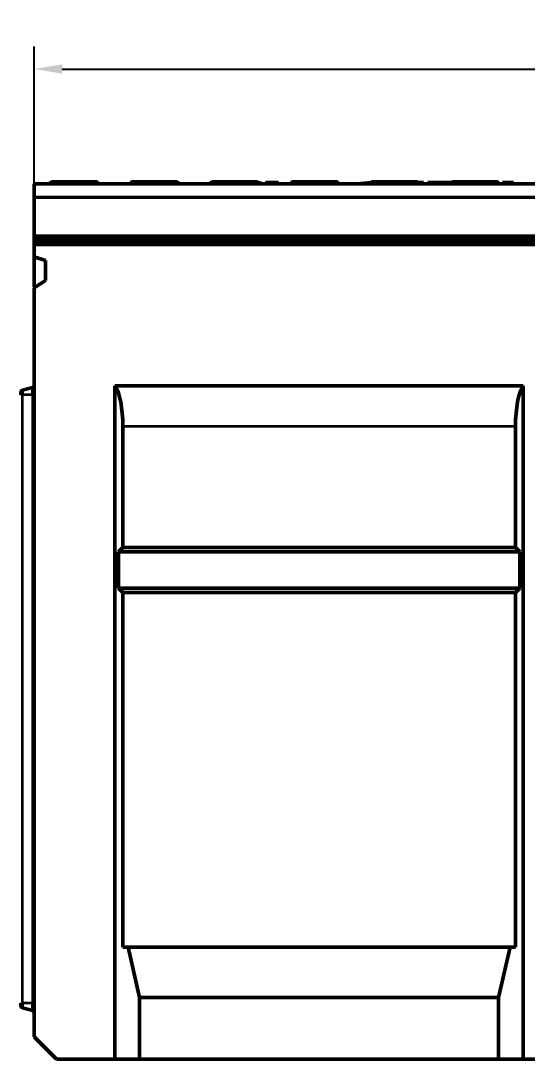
# Model space of a CAD drawing. Header units: millimetres. Extents: x 0 to 4362, y -130 to 2100.
# Drawn here: x 1806.5 to 2032.3, y 1105.8 to 1568.5 of the extents above; entities that cross this region are included whole.
import ezdxf

# ---------------------------------------------------------------- set-up
doc = ezdxf.new("R2010")
doc.units = ezdxf.units.MM
doc.header["$LTSCALE"] = 5
for name, color, linetype, lineweight in [('Bemaßung (ISO)', 7, 'Continuous', 25), ('Sichtbar (ISO)', 7, 'Continuous', 50), ('Sichtbar schmal (ISO)', 7, 'Continuous', 35)]:
    doc.layers.add(name, color=color, linetype=linetype, lineweight=lineweight)
doc.styles.add('TXT 3_5', font='isocpeur.ttf')
doc.dimstyles.new('Anrin Standard (DIN)', dxfattribs={"dimscale": 5, "dimtxt": 3.5, "dimasz": 2.5, "dimexe": 2, "dimexo": 0, "dimgap": 0.8, "dimtad": 1, "dimrnd": 1e-08, "dimtxsty": 'TXT 3_5', "dimcen": 0.09, "dimdle": 10, "dimclrd": 256, "dimclre": 256, "dimclrt": 256, "dimadec": 0, "dimazin": 2, "dimtfac": 0.714286, "dimtmove": 0, "dimatfit": 3, "dimfxl": 1, "dimtolj": 1, "dimlwd": -1, "dimlwe": -1, "dimarcsym": 0})

# ---------------------------------------------------------------- blocks, each defined once
blk = doc.blocks.new('*D36')
at = {"layer": 'Bemaßung (ISO)', "transparency": 16777216}
for p, q in [((1812.52, 1449.52), (1812.52, 1557.05)), ((2812.52, 1449.52), (2812.52, 1557.05)), ((1825.02, 1547.05), (2800.02, 1547.05))]:
    blk.add_line(p, q, dxfattribs=at)
for points in [[(1825.02, 1549.13), (1825.02, 1544.96), (1812.52, 1547.05)], [(2800.02, 1549.13), (2800.02, 1544.96), (2812.52, 1547.05)]]:
    blk.add_solid(points, dxfattribs=at)
at = {"layer": 'Defpoints', "color": 0, "transparency": 16777216}
for p in [(2812.52, 1547.05), (1812.52, 1449.52), (2812.52, 1449.52)]:
    blk.add_point(p, dxfattribs=at)
at = {"layer": 'Bemaßung (ISO)', "transparency": 16777216, "insert": (2291.47, 1568.55), "char_height": 17.5, "attachment_point": 1, "style": 'TXT 3_5'}
blk.add_mtext('\\A1;1000', dxfattribs=at)

msp = doc.modelspace()

# ---------------------------------------------------------------- linework, layer by layer
at = {"layer": 'Sichtbar (ISO)'}
for p, q in [((1812.521, 1495.829), (1812.521, 1489.906)), ((1812.521, 1495.829), (2312.521, 1495.829)), ((1819.744, 1495.916), (1819.736, 1495.829)), ((1820.74, 1496.829), (1834.354, 1496.829)), ((1839.072, 1496.829), (1834.354, 1496.829)), ((1839.072, 1496.829), (1839.112, 1496.829)), ((1839.112, 1496.829), (1840.017, 1496.829)), ((1841.013, 1495.916), (1841.021, 1495.829)), ((1855.458, 1495.916), (1855.45, 1495.829)), ((1856.454, 1496.829), (1870.799, 1496.829)), ((1870.799, 1496.829), (1874.826, 1496.829)), ((1874.826, 1496.829), (1875.731, 1496.829)), ((1876.728, 1495.916), (1876.735, 1495.829)), ((1891.172, 1495.916), (1891.165, 1495.829)), ((1892.168, 1496.829), (1906.514, 1496.829)), ((1892.609, 1496.097), (1892.585, 1495.829)), ((1898.434, 1496.097), (1898.457, 1495.829)), ((1900.276, 1496.097), (1900.252, 1495.829)), ((1906.1, 1496.097), (1906.124, 1495.829)), ((1906.514, 1496.829), (1910.54, 1496.829)), ((1907.942, 1496.097), (1907.919, 1495.829)), ((1910.54, 1496.829), (1911.446, 1496.829)), ((1913.767, 1496.097), (1913.791, 1495.829)), ((1915.548, 1495.829), (1915.609, 1496.504)), ((1921.434, 1496.504), (1915.609, 1496.504)), ((1921.494, 1495.829), (1921.434, 1496.504)), ((1926.887, 1495.916), (1926.879, 1495.829)), ((1927.883, 1496.829), (1928.042, 1496.829)), ((1942.5, 1496.829), (1928.042, 1496.829)), ((1942.5, 1496.829), (1946.254, 1496.829)), ((1943.514, 1495.939), (1943.527, 1495.829)), ((1946.254, 1496.829), (1947.16, 1496.829)), ((1948.156, 1495.916), (1948.164, 1495.829)), ((1962.601, 1495.916), (1962.593, 1495.829)), ((1963.597, 1496.829), (1964.979, 1496.829)), ((1981.032, 1496.829), (1964.979, 1496.829)), ((1981.032, 1496.829), (1981.969, 1496.829)), ((1981.969, 1496.829), (1982.874, 1496.829)), ((1982.036, 1495.929), (1982.046, 1495.829)), ((1983.612, 1496.504), (1986.101, 1496.504)), ((1983.87, 1495.916), (1983.878, 1495.829)), ((1986.161, 1495.829), (1986.101, 1496.504)), ((1986.101, 1496.504), (1986.101, 1495.829)), ((1987.882, 1495.829), (1987.942, 1496.504)), ((1987.942, 1495.829), (1987.942, 1496.504)), ((1987.942, 1496.504), (1995.855, 1496.504)), ((1992.767, 1495.891), (1992.767, 1496.198)), ((1992.794, 1495.891), (1992.767, 1496.198)), ((1992.767, 1496.198), (1995.355, 1496.198)), ((1995.355, 1495.891), (1992.767, 1495.891)), ((1998.315, 1495.916), (1998.308, 1495.829)), ((1999.311, 1496.829), (2003.195, 1496.829)), ((2018.255, 1496.829), (2003.195, 1496.829)), ((2018.255, 1496.829), (2018.589, 1496.829)), ((2019.253, 1495.921), (2019.262, 1495.829)), ((2019.57, 1496.02), (2020.922, 1495.829)), ((2019.585, 1495.916), (2019.592, 1495.829)), ((2021.215, 1495.829), (2021.276, 1496.504)), ((2021.276, 1495.829), (2021.276, 1496.504)), ((2021.276, 1496.504), (2026.101, 1496.504)), ((2026.161, 1495.829), (2026.101, 1496.504)), ((2026.101, 1496.504), (2026.101, 1495.829)), ((1812.521, 1489.748), (1812.521, 1489.906)), ((1812.521, 1489.748), (1812.521, 1472.829)), ((1812.521, 1472.829), (1812.521, 1471.829)), ((1812.521, 1471.329), (1812.521, 1471.829)), ((2312.521, 1471.829), (1812.521, 1471.829)), ((1812.521, 1471.329), (1812.521, 1470.036)), ((1812.521, 1469.683), (1812.521, 1470.036)), ((1812.521, 1469.683), (1812.521, 1468.829)), ((1812.521, 1463.304), (1812.521, 1468.829)), ((2812.521, 1468.829), (1812.521, 1468.829)), ((1812.521, 1450.025), (1812.521, 1463.304)), ((1812.521, 1463.304), (1817.521, 1461.757)), ((1817.521, 1461.757), (1817.521, 1452.851)), ((1817.521, 1452.851), (1812.521, 1449.518)), ((1813.015, 1449.847), (1812.521, 1450.025)), ((1812.521, 1115.829), (1812.521, 1449.518)), ((1806.521, 1401.829), (1806.521, 1402.954)), ((1807.263, 1403.92), (1811.78, 1405.13)), ((2030.521, 1405.829), (1848.521, 1405.829)), ((1848.521, 1105.829), (1848.521, 1405.829)), ((1848.521, 1405.829), (1848.655, 1405.648)), ((2030.388, 1405.648), (2030.521, 1405.829)), ((2030.521, 1105.829), (2030.521, 1405.829)), ((1852.005, 1387.794), (1852.005, 1333.829)), ((2027.038, 1333.829), (2027.038, 1387.794)), ((1852.005, 1333.829), (1850.129, 1331.953)), ((2027.038, 1333.829), (1852.005, 1333.829)), ((2028.914, 1331.953), (2027.038, 1333.829)), ((2028.914, 1331.953), (1850.129, 1331.953)), ((1850.129, 1331.953), (1850.129, 1315.705)), ((2028.914, 1315.705), (2028.914, 1331.953)), ((2028.914, 1315.705), (1850.129, 1315.705)), ((1850.129, 1315.705), (1852.005, 1313.829)), ((2027.038, 1313.829), (2028.914, 1315.705)), ((2027.038, 1313.829), (1852.005, 1313.829)), ((1852.005, 1313.829), (1852.005, 1155.829)), ((2027.038, 1155.829), (2027.038, 1313.829)), ((2027.038, 1155.829), (1852.005, 1155.829)), ((1854.447, 1155.829), (1859.507, 1133.322)), ((2019.535, 1133.322), (2024.596, 1155.829)), ((1806.521, 1129.704), (1806.521, 1130.829)), ((1859.507, 1105.829), (1859.507, 1133.322)), ((1859.507, 1133.322), (2019.535, 1133.322)), ((2019.535, 1133.322), (2019.535, 1105.829)), ((1807.263, 1128.738), (1811.78, 1127.528)), ((1822.521, 1105.829), (1812.521, 1115.829)), ((1822.521, 1105.829), (1848.521, 1105.829)), ((1848.521, 1105.829), (1859.507, 1105.829)), ((1859.507, 1105.829), (2019.535, 1105.829)), ((2030.521, 1105.829), (2019.535, 1105.829)), ((2054.521, 1105.829), (2030.521, 1105.829))]:
    msp.add_line(p, q, dxfattribs=at)
for centre, start, end in [((1820.74, 1495.829), 90, 175), ((1840.017, 1495.829), 5, 90), ((1856.454, 1495.829), 90, 175), ((1875.731, 1495.829), 5, 90), ((1892.168, 1495.829), 90, 175), ((1911.446, 1495.829), 38.76809, 90), ((1927.883, 1495.829), 90, 175), ((1947.16, 1495.829), 5, 90), ((1963.597, 1495.829), 90, 175), ((1982.874, 1495.829), 5, 90), ((1999.311, 1495.829), 90, 175), ((2018.589, 1495.829), 5, 90), ((1807.521, 1402.954), 105, 180), ((1811.521, 1406.096), 285, 0), ((1807.521, 1129.704), 180, 255), ((1811.521, 1126.562), 0, 75)]:
    msp.add_arc(centre, 1, start, end, dxfattribs=at)
for centre, major_axis, ratio, start_param, end_param in [((1895.521, 1496.092), (2.913, 0), 0.1414214, 0.0124987, 3.1290939), ((1903.188, 1496.092), (2.913, 0), 0.1414214, 0.0124987, 3.1290939), ((1910.855, 1496.092), (2.913, 0), 0.1414214, 0.0124987, 3.1290939), ((1965.112, 1495.237), (8.958, 0), 0.1414214, 1.8291978, 2.6551896), ((1966.188, 1495.388), (6.064, 0), 0.1414214, 2.1978427, 2.601373), ((1846.914, 1387.794), (0, 19), 0.2679492, 4.712389, 5.9341195), ((2032.129, 1387.794), (0, -19), 0.2679492, 3.4906585, 4.712389)]:
    msp.add_ellipse(centre, major_axis=major_axis, ratio=ratio, start_param=start_param, end_param=end_param, dxfattribs=at)
for points, knots in [([(1942.5, 1496.829), (1942.591, 1496.829), (1942.683, 1496.817), (1942.861, 1496.768), (1942.947, 1496.732), (1943.11, 1496.635), (1943.187, 1496.574), (1943.322, 1496.428), (1943.381, 1496.343), (1943.47, 1496.153), (1943.501, 1496.047), (1943.514, 1495.939)], [0, 0, 0, 0, 0.006204724, 0.006204724, 0.012409448, 0.012409448, 0.018614172, 0.018614172, 0.024818895, 0.024818895, 0.031023619, 0.031023619, 0.031023619, 0.031023619]), ([(1981.032, 1496.829), (1981.128, 1496.829), (1981.225, 1496.815), (1981.409, 1496.761), (1981.497, 1496.721), (1981.661, 1496.616), (1981.735, 1496.552), (1981.864, 1496.402), (1981.918, 1496.316), (1981.998, 1496.131), (1982.025, 1496.03), (1982.036, 1495.929)], [0, 0, 0, 0, 0.006026336, 0.006026336, 0.012052671, 0.012052671, 0.018079007, 0.018079007, 0.024105343, 0.024105343, 0.030131679, 0.030131679, 0.030131679, 0.030131679]), ([(1995.355, 1496.198), (1996.018, 1496.198), (1997.006, 1496.175), (1997.782, 1496.11), (1997.942, 1496.067), (1997.942, 1496.011), (1997.765, 1495.98), (1997, 1495.915), (1996.184, 1495.891), (1995.355, 1495.891)], [-1.5707963, -1.5707963, -1.5707963, -1.5707963, -0.7853982, -0.3926991, 0, 0, 0.5890486, 0.5890486, 1.5707963, 1.5707963, 1.5707963, 1.5707963]), ([(1995.855, 1496.504), (1996.499, 1496.504), (1997.143, 1496.497), (1998.027, 1496.481), (1998.288, 1496.474), (1998.541, 1496.467)], [-1.57079633, -1.57079633, -1.57079633, -1.57079633, -1.2929744, -1.2929744, -1.17420326, -1.17420326, -1.17420326, -1.17420326]), ([(2018.255, 1496.829), (2018.353, 1496.829), (2018.453, 1496.814), (2018.641, 1496.757), (2018.73, 1496.715), (2018.894, 1496.605), (2018.968, 1496.539), (2019.093, 1496.386), (2019.144, 1496.301), (2019.22, 1496.118), (2019.244, 1496.019), (2019.253, 1495.921)], [0, 0, 0, 0, 0.005931609, 0.005931609, 0.011863218, 0.011863218, 0.017794827, 0.017794827, 0.023726436, 0.023726436, 0.029658045, 0.029658045, 0.029658045, 0.029658045])]:
    msp.add_open_spline(points, degree=3, knots=knots, dxfattribs=at)
at = {"layer": 'Sichtbar schmal (ISO)'}
for p, q in [((1833.483, 1495.916), (1819.744, 1495.916)), ((1833.483, 1495.916), (1833.477, 1495.829)), ((1834.102, 1495.829), (1834.106, 1495.888)), ((1834.354, 1496.829), (1834.354, 1496.071)), ((1834.354, 1496.071), (1839.072, 1496.071)), ((1839.072, 1496.829), (1839.072, 1496.071)), ((1840.093, 1495.916), (1840.05, 1495.916)), ((1841.013, 1495.916), (1840.093, 1495.916)), ((1840.101, 1495.829), (1840.093, 1495.916)), ((1870.034, 1495.916), (1855.458, 1495.916)), ((1870.028, 1495.829), (1870.034, 1495.916)), ((1875.808, 1495.916), (1870.034, 1495.916)), ((1876.728, 1495.916), (1875.808, 1495.916)), ((1875.815, 1495.829), (1875.808, 1495.916)), ((1892.593, 1495.916), (1891.172, 1495.916)), ((1900.26, 1495.916), (1898.45, 1495.916)), ((1907.926, 1495.916), (1906.116, 1495.916)), ((1927.048, 1495.916), (1926.887, 1495.916)), ((1928.042, 1496.071), (1928.042, 1496.829)), ((1928.042, 1496.071), (1942.5, 1496.071)), ((1942.5, 1496.829), (1942.5, 1496.071)), ((1947.236, 1495.916), (1943.517, 1495.916)), ((1948.156, 1495.916), (1947.236, 1495.916)), ((1947.244, 1495.829), (1947.236, 1495.916)), ((1963.998, 1495.916), (1962.601, 1495.916)), ((1964.979, 1496.071), (1964.979, 1496.829)), ((1964.979, 1496.071), (1981.032, 1496.071)), ((1981.032, 1496.071), (1981.032, 1496.829)), ((1982.95, 1495.916), (1982.037, 1495.916)), ((1983.87, 1495.916), (1982.95, 1495.916)), ((1982.958, 1495.829), (1982.95, 1495.916)), ((1995.355, 1495.891), (1995.355, 1496.198)), ((2002.239, 1495.916), (1998.315, 1495.916)), ((2002.982, 1495.829), (2002.986, 1495.888)), ((2003.195, 1496.071), (2003.195, 1496.829)), ((2003.195, 1496.071), (2018.255, 1496.071)), ((2018.255, 1496.071), (2018.255, 1496.829)), ((2019.585, 1495.916), (2019.254, 1495.916)), ((2312.521, 1489.906), (1812.521, 1489.906)), ((1812.521, 1489.748), (2312.521, 1489.748)), ((1812.521, 1472.829), (2312.521, 1472.829)), ((1812.521, 1471.329), (2312.521, 1471.329)), ((2312.521, 1470.036), (1812.521, 1470.036)), ((1812.521, 1469.683), (2312.521, 1469.683)), ((1807.263, 1403.92), (1807.263, 1401.829)), ((1811.78, 1401.829), (1811.78, 1405.13)), ((2030.388, 1405.648), (1848.655, 1405.648)), ((1807.263, 1401.829), (1806.521, 1401.829)), ((1807.263, 1130.829), (1807.263, 1401.829)), ((1811.78, 1401.829), (1807.263, 1401.829)), ((1811.78, 1401.829), (1811.78, 1130.829)), ((1811.78, 1401.829), (1812.521, 1401.829)), ((2027.038, 1387.794), (1852.005, 1387.794)), ((1806.521, 1130.829), (1807.263, 1130.829)), ((1807.263, 1130.829), (1807.263, 1128.738)), ((1811.78, 1130.829), (1807.263, 1130.829)), ((1811.78, 1127.528), (1811.78, 1130.829)), ((1812.521, 1130.829), (1811.78, 1130.829))]:
    msp.add_line(p, q, dxfattribs=at)
for centre, major_axis, ratio, start_param, end_param in [((1834.106, 1495.846), (-0.798, 0.056), 0.0522081, 4.7160493, 5.6112883), ((1839.112, 1495.829), (0, 1), 0.9853638, 4.7996554, 6.2831853), ((1839.275, 1495.846), (0.798, 0.062), 0.0521805, 0.2362622, 1.5667601), ((1870.799, 1495.829), (0, 1), 0.7681177, 0, 1.4835299), ((1874.826, 1495.829), (0, 1), 0.9853638, 4.7996554, 6.2831853), ((1906.514, 1495.829), (0, 1), 0.7681177, 0, 1.117271), ((1910.54, 1495.829), (0, 1), 0.9853638, 5.4471318, 6.2831853), ((1927.843, 1495.846), (-0.797, 0.067), 0.052153, 4.7167674, 6.2117303), ((1942.719, 1495.846), (0.795, 0.092), 0.051988, 0, 1.5647633), ((1946.254, 1495.829), (0, 1), 0.9853638, 4.7996554, 6.2831853), ((1964.777, 1495.846), (-0.798, 0.062), 0.0521769, 4.7164712, 6.0724659), ((1981.24, 1495.846), (0.796, 0.082), 0.0520603, 0, 1.5654247), ((1981.969, 1495.829), (0, 1), 0.9853638, 4.7996554, 6.2831853), ((2002.986, 1495.846), (-0.798, 0.059), 0.0521941, 4.7162447, 5.9288865), ((2018.457, 1495.846), (0.797, 0.074), 0.0521098, 0, 1.5659296)]:
    msp.add_ellipse(centre, major_axis=major_axis, ratio=ratio, start_param=start_param, end_param=end_param, dxfattribs=at)
for points, knots in [([(1834.354, 1496.829), (1834.217, 1496.829), (1834.077, 1496.792), (1833.834, 1496.648), (1833.725, 1496.547), (1833.588, 1496.326), (1833.545, 1496.229), (1833.5, 1496.056), (1833.488, 1495.986), (1833.483, 1495.916)], [-0.033578333, -0.033578333, -0.033578333, -0.033578333, -0.021658024, -0.021658024, -0.010912958, -0.010912958, -0.004197292, -0.004197292, 0, 0, 0, 0]), ([(1834.106, 1495.888), (1834.107, 1495.902), (1834.11, 1495.916), (1834.122, 1495.951), (1834.134, 1495.97), (1834.173, 1496.014), (1834.203, 1496.035), (1834.273, 1496.064), (1834.314, 1496.071), (1834.354, 1496.071)], [0, 0, 0, 0, 0.004197292, 0.004197292, 0.010912958, 0.010912958, 0.021658024, 0.021658024, 0.033578333, 0.033578333, 0.033578333, 0.033578333]), ([(1840.05, 1495.916), (1840.035, 1496.092), (1839.973, 1496.265), (1839.78, 1496.54), (1839.659, 1496.646), (1839.436, 1496.763), (1839.344, 1496.795), (1839.191, 1496.824), (1839.131, 1496.829), (1839.072, 1496.829)], [-0.029870318, -0.029870318, -0.029870318, -0.029870318, -0.019266355, -0.019266355, -0.009707854, -0.009707854, -0.00373379, -0.00373379, 0, 0, 0, 0]), ([(1839.072, 1496.071), (1839.084, 1496.071), (1839.097, 1496.07), (1839.129, 1496.064), (1839.148, 1496.058), (1839.195, 1496.034), (1839.22, 1496.013), (1839.259, 1495.958), (1839.272, 1495.924), (1839.275, 1495.888)], [0, 0, 0, 0, 0.00373379, 0.00373379, 0.009707854, 0.009707854, 0.019266355, 0.019266355, 0.029870318, 0.029870318, 0.029870318, 0.029870318]), ([(1928.042, 1496.829), (1927.98, 1496.829), (1927.919, 1496.823), (1927.761, 1496.794), (1927.667, 1496.761), (1927.439, 1496.642), (1927.317, 1496.535), (1927.125, 1496.261), (1927.063, 1496.09), (1927.048, 1495.916)], [-0.029520919, -0.029520919, -0.029520919, -0.029520919, -0.025830804, -0.025830804, -0.01992662, -0.01992662, -0.010479926, -0.010479926, 0, 0, 0, 0]), ([(1927.843, 1495.888), (1927.846, 1495.923), (1927.858, 1495.957), (1927.896, 1496.012), (1927.921, 1496.033), (1927.966, 1496.057), (1927.985, 1496.064), (1928.017, 1496.07), (1928.029, 1496.071), (1928.042, 1496.071)], [0, 0, 0, 0, 0.010479926, 0.010479926, 0.01992662, 0.01992662, 0.025830804, 0.025830804, 0.029520919, 0.029520919, 0.029520919, 0.029520919]), ([(1942.5, 1496.071), (1942.513, 1496.071), (1942.526, 1496.07), (1942.559, 1496.064), (1942.579, 1496.058), (1942.628, 1496.035), (1942.656, 1496.015), (1942.7, 1495.96), (1942.715, 1495.925), (1942.719, 1495.888)], [0, 0, 0, 0, 0.003877952, 0.003877952, 0.010082676, 0.010082676, 0.020010234, 0.020010234, 0.031023619, 0.031023619, 0.031023619, 0.031023619]), ([(1964.979, 1496.829), (1964.919, 1496.829), (1964.859, 1496.824), (1964.704, 1496.794), (1964.612, 1496.762), (1964.388, 1496.645), (1964.267, 1496.538), (1964.075, 1496.264), (1964.013, 1496.092), (1963.998, 1495.916)], [-0.02976125, -0.02976125, -0.02976125, -0.02976125, -0.026041093, -0.026041093, -0.020088843, -0.020088843, -0.010565244, -0.010565244, 0, 0, 0, 0]), ([(1964.777, 1495.888), (1964.78, 1495.923), (1964.793, 1495.958), (1964.832, 1496.013), (1964.857, 1496.034), (1964.903, 1496.058), (1964.922, 1496.064), (1964.954, 1496.07), (1964.967, 1496.071), (1964.979, 1496.071)], [0, 0, 0, 0, 0.010565244, 0.010565244, 0.020088843, 0.020088843, 0.026041093, 0.026041093, 0.02976125, 0.02976125, 0.02976125, 0.02976125]), ([(1981.032, 1496.071), (1981.05, 1496.071), (1981.068, 1496.069), (1981.104, 1496.059), (1981.123, 1496.052), (1981.151, 1496.035), (1981.162, 1496.027), (1981.176, 1496.015), (1981.181, 1496.011), (1981.192, 1495.999), (1981.198, 1495.991), (1981.214, 1495.97), (1981.221, 1495.955), (1981.234, 1495.924), (1981.238, 1495.906), (1981.24, 1495.888)], [0, 0, 0, 0, 0.005273044, 0.005273044, 0.011299379, 0.011299379, 0.015065839, 0.015065839, 0.016949069, 0.016949069, 0.019962237, 0.019962237, 0.024783306, 0.024783306, 0.030131679, 0.030131679, 0.030131679, 0.030131679]), ([(2003.195, 1496.829), (2003.138, 1496.829), (2003.081, 1496.824), (2002.932, 1496.796), (2002.844, 1496.765), (2002.627, 1496.651), (2002.507, 1496.546), (2002.317, 1496.271), (2002.254, 1496.095), (2002.239, 1495.916)], [-0.030368305, -0.030368305, -0.030368305, -0.030368305, -0.026572267, -0.026572267, -0.020498606, -0.020498606, -0.010780748, -0.010780748, 0, 0, 0, 0]), ([(2002.986, 1495.888), (2002.989, 1495.924), (2003.002, 1495.959), (2003.044, 1496.014), (2003.07, 1496.035), (2003.118, 1496.058), (2003.137, 1496.064), (2003.17, 1496.07), (2003.183, 1496.071), (2003.195, 1496.071)], [0, 0, 0, 0, 0.010780748, 0.010780748, 0.020498606, 0.020498606, 0.026572267, 0.026572267, 0.030368305, 0.030368305, 0.030368305, 0.030368305]), ([(2018.255, 1496.071), (2018.273, 1496.071), (2018.29, 1496.069), (2018.326, 1496.059), (2018.345, 1496.051), (2018.372, 1496.034), (2018.382, 1496.027), (2018.396, 1496.014), (2018.4, 1496.01), (2018.411, 1495.998), (2018.417, 1495.99), (2018.432, 1495.969), (2018.439, 1495.955), (2018.451, 1495.923), (2018.455, 1495.906), (2018.457, 1495.888)], [0, 0, 0, 0, 0.005190158, 0.005190158, 0.011121767, 0.011121767, 0.014829023, 0.014829023, 0.016682651, 0.016682651, 0.019648455, 0.019648455, 0.024393742, 0.024393742, 0.029658045, 0.029658045, 0.029658045, 0.029658045])]:
    msp.add_open_spline(points, degree=3, knots=knots, dxfattribs=at)
for points in [[(1839.275, 1495.888), (1839.276, 1495.869), (1839.278, 1495.849), (1839.279, 1495.829)], [(1840.056, 1495.829), (1840.054, 1495.858), (1840.052, 1495.887), (1840.05, 1495.916)], [(1927.048, 1495.916), (1927.045, 1495.887), (1927.043, 1495.858), (1927.04, 1495.829)], [(1927.838, 1495.829), (1927.839, 1495.849), (1927.841, 1495.869), (1927.843, 1495.888)], [(1942.719, 1495.888), (1942.722, 1495.869), (1942.724, 1495.849), (1942.726, 1495.829)], [(1963.998, 1495.916), (1963.996, 1495.887), (1963.994, 1495.858), (1963.991, 1495.829)], [(1964.773, 1495.829), (1964.774, 1495.849), (1964.776, 1495.869), (1964.777, 1495.888)], [(1981.24, 1495.888), (1981.242, 1495.869), (1981.244, 1495.849), (1981.246, 1495.829)], [(2002.239, 1495.916), (2002.237, 1495.887), (2002.235, 1495.858), (2002.233, 1495.829)], [(2018.457, 1495.888), (2018.458, 1495.869), (2018.46, 1495.849), (2018.462, 1495.829)]]:
    msp.add_open_spline(points, degree=3, dxfattribs=at)

# ---------------------------------------------------------------- dimensions: what is measured, and where the dimension line sits
at = {"layer": 'Bemaßung (ISO)'}
dim = msp.add_linear_dim(base=(2812.521, 1547.047), p1=(1812.521, 1449.518), p2=(2812.521, 1449.518), dimstyle='Anrin Standard (DIN)', override={"dimgap": 0.8, "dimdec": 2, "dimtol": 0, "dimlim": 0, "dimtp": 0, "dimtm": 0, "dimtdec": 2, "dimtofl": 0, "dimatfit": 1}, dxfattribs=at)
dim.commit()
dim.dimension.update_dxf_attribs({"geometry": '*D36', "text_midpoint": (2312.471, 1547.047), "dimtype": 160})

doc.saveas('drawing.dxf')
